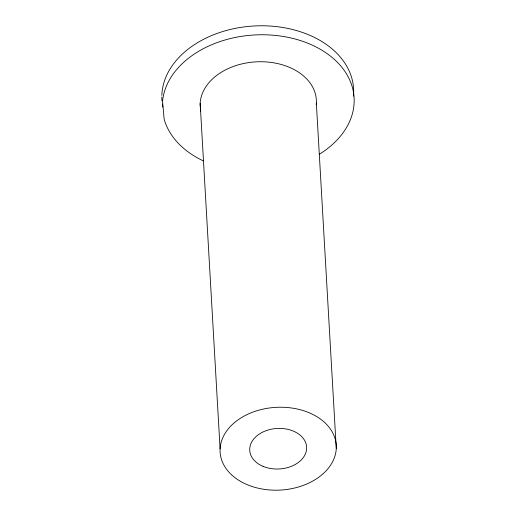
<?xml version="1.0" encoding="UTF-8"?>
<svg xmlns="http://www.w3.org/2000/svg" width="516" height="516" viewBox="0 0 516 516"><rect width="100%" height="100%" fill="white"/><g stroke="black" fill="none" stroke-linecap="round" stroke-linejoin="round"><path stroke-width="0.77" d="M316.347 103.052L336.271 448.546A58.173 41.422 -3.3 0 1 247.332 484.724A58.173 41.422 -3.3 0 1 250.937 412.865A58.173 41.422 -3.3 0 1 336.271 448.546M200.169 103.387L220.087 448.875M200.176 106.483A58.173 41.422 -3.3 0 1 259.251 61.739A58.173 41.422 -3.3 0 1 316.231 104.6M200.795 111.101A58.173 41.422 -3.3 0 1 200.298 108.031M162.869 107.096A96.015 68.364 -3.3 0 1 162.321 104.019M161.966 100.91A96.015 68.364 -3.3 0 1 161.805 97.002M161.831 95.447A96.015 68.364 -3.3 0 1 262.044 25.774A96.015 68.364 -3.3 0 1 353.454 96.144M319.398 154.207A96.015 68.364 -3.3 0 0 302.015 41.093A96.015 68.364 -3.3 0 0 162.546 101.323L164.133 119.099A96.015 68.364 -3.3 0 0 203.33 160.876M263.07 466.348A28.496 20.285 -3.3 0 0 306.633 448.63A28.496 20.285 -3.3 0 0 264.837 431.157A28.496 20.285 -3.3 0 0 263.07 466.348"/></g></svg>
